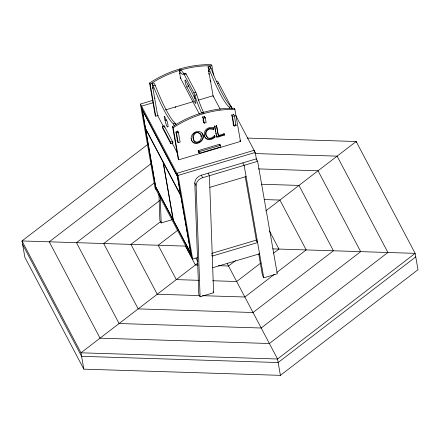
<?xml version="1.0" encoding="UTF-8"?>
<svg xmlns="http://www.w3.org/2000/svg" width="440" height="440" viewBox="0 0 440 440"><rect width="100%" height="100%" fill="white"/><g stroke="black" fill="none" stroke-linecap="round" stroke-linejoin="round"><path stroke-width="0.66" d="M220.204 145.69C219.775 145.156 220.391 144.513 219.67 144.265L198.446 150.579C198.11 151.09 198.226 151.894 198.726 152.18M147.708 144.436L22 240.95L24.855 257.296L83.826 369.149L280.396 375.348L418 269.704L415.146 253.358L356.175 141.504L247.242 138.072M150.92 163.746L49.236 241.813L100.04 338.162L269.374 343.508L387.91 252.5L337.111 156.145L254.843 153.549M154.204 182.996L76.478 242.671L119.103 323.527L261.201 328.009L360.674 251.636L318.043 170.786L258.319 168.899M159.671 200.569L103.714 243.529L138.171 308.886L253.033 312.51L333.432 250.778L298.975 185.422L261.371 184.239M160.804 221.469L130.95 244.393L157.239 294.245L199.678 295.587M177.7 230.269L158.191 245.251L176.303 279.609L198.952 280.324M197.549 263.296L80.971 352.803L83.826 369.149M265.744 210.936L356.175 141.504L356.378 142.681M235.532 260.629L228.52 266.013L218.372 265.694M260.535 263.208L236.687 281.512L212.674 280.753M273.537 253.22L278.954 249.062L269.423 230.978M274.17 274.505L244.86 297.011L202.417 295.675M276.887 272.421L306.196 249.92L279.912 200.063L264.165 199.568M415.762 256.883L278.163 362.533L81.587 356.329L22.616 244.475M214.549 135.399L214.753 136.56C211.712 139.722 204.567 140.41 203.929 134.816M213.703 129.399C210.848 126.467 204.353 129.85 205.755 134.272C206.052 136.367 207.74 138.6 210.084 138.188C212.295 139.029 215.127 133.007 215.05 137.115C202.807 147.059 199.436 125.395 213.395 127.644C214.924 131.346 209.33 127.32 207.818 129.938C205.953 131.236 205.573 133.821 206.311 135.856M209.204 71.291L208.874 71.726L213.285 97.004M155.139 98.153L154.6 97.988L152.922 88.374L153.357 87.923M180.213 73.189L179.834 73.711L179.223 70.433L181.148 69.861A31.141 4.747 73.4 0 0 184.448 73.733M183.541 73.892L185.465 73.315A4.076 0.621 73.4 0 1 186.137 73.959L195.778 92.241A4.076 0.621 73.4 0 1 196.774 94.76A31.141 4.747 73.4 0 0 203.561 112.365L201.63 112.937A31.141 4.747 73.4 0 1 194.843 95.337A4.076 0.621 73.4 0 0 193.847 92.813L184.206 74.536A4.076 0.621 73.4 0 0 183.541 73.892A31.141 4.747 73.4 0 1 179.223 70.433M152.334 87.258L152.988 88.44L152.086 83.567L154.011 82.995L155.194 85.228A84.502 12.876 73.4 0 0 175.241 123.261L176.127 124.938M208.285 70.604L208.94 71.792L208.038 66.919L209.963 66.341L211.145 68.58A84.502 12.876 73.4 0 0 231.193 106.612L232.078 108.29M184.206 74.536L186.137 73.959M152.086 83.567L153.263 85.805L155.194 85.228M208.038 66.919L209.215 69.157L211.145 68.58M195.135 98.533L185.74 80.652A4.076 0.621 73.4 0 0 185.119 81.62A4.076 0.621 73.4 0 0 186.857 87.059L188.788 86.488A4.076 0.621 73.4 0 1 188.122 84.942M197.879 257.51L192.649 259.067L155.023 187.704L140.421 104.06L152.851 100.359M216.288 81.483L217.597 81.092L232.106 108.609M153.318 102.68L141.543 106.183L156.139 189.827M217.41 83.606L218.719 83.215M193.847 92.813L195.778 92.241M194.843 95.337L196.774 94.76M165.539 109.907L174.631 107.201A0.611 0.369 -9.9 0 0 175.494 106.667M193.457 101.596L175.445 106.959L175.269 107.586M198.138 100.205L213.07 95.761L219.896 108.708A0.611 0.369 -9.9 0 0 220.292 109.203M213.527 75.119L211.893 65.769L211.305 64.653A89.958 70.521 -27.8 0 0 149.567 83.022L155.161 115.071L155.749 116.188L158.373 115.407M173.234 142.945L170.803 143.671L162.547 128.013L162.267 126.407L164.164 125.785L172.453 141.493L172.733 143.094M153.263 85.805A84.502 12.876 73.4 0 0 173.316 123.833L175.241 123.261M209.215 69.157A84.502 12.876 73.4 0 0 229.268 107.184L231.193 106.612M202.483 116.705L203.368 118.382L205.299 117.805L206.14 122.612L204.21 123.189L202.939 120.78M178.073 132.704C178.783 130.202 174.526 131.511 176.512 133.117L178.442 132.539L180.12 142.153L178.189 142.731L177.012 140.492M231.578 114.785L232.463 116.463L234.394 115.891L236.071 125.505L234.141 126.082L232.964 123.844M214.907 126.429L216.656 125.906L218.345 135.559L224.224 133.804L224.455 135.097L216.816 137.374L214.61 125.868L215.622 131.665M162.267 126.407L170.522 142.065L172.953 141.345M224.455 135.097L224.158 134.541L216.519 136.812L216.299 135.526M198.418 150.524L199.034 151.696L220.259 145.382L220.539 146.982L199.315 153.302L198.138 151.063M178.745 159.814L240.488 141.438L234.894 109.389L234.306 108.273A89.958 70.521 -27.8 0 0 172.562 126.643L178.156 158.691L178.745 159.814L173.151 127.765L172.562 126.643M140.421 104.06L178.046 175.417L255.222 152.455L256.575 160.21M208.109 173.217L209.402 175.676L213.604 292.76L200.096 296.78L198.798 294.316L194.81 183.035A7.986 6.259 -27.8 0 1 201.355 175.225L256.339 158.862L257.637 161.321L277.272 273.812L263.764 277.832L262.466 275.369L258.704 253.814M200.096 296.78L196.108 185.493A7.986 6.259 -27.8 0 1 202.653 177.689L257.637 161.321M209.825 187.352L246.092 176.561M158.939 194.392L159.88 220.495L161.172 222.959L172.106 219.703M211.613 253.418L256.74 239.993M212.707 267.74L259.572 253.798M181.06 78.656L180.62 78.447L179.779 73.639M210.997 81.543L209.963 80.223M272.828 248.864L415.146 253.358L277.547 359.007L80.971 352.803L22 240.95L185.427 246.109L195.371 264.968L198.077 265.056M203.957 122.293L203.615 122.067L202.802 117.084L204.556 116.496L204.919 117.887M233.893 125.186L233.552 124.96L231.875 115.258L233.36 114.565L233.805 114.774M177.941 141.834L177.601 141.609L175.923 131.995M194.596 141.053L195.272 141.378M207.554 137.214L206.421 136.109M202.213 133.403C198.143 128.079 188.689 134.404 191.725 140.426M191.934 140.91C195.993 146.278 205.486 139.92 202.433 133.892M194.007 140.558C187.891 128.964 207.504 130.515 199.601 141.108C189.602 146.735 192.72 126.709 200.613 134.415M235.615 115.264L255.222 152.455M233.508 114.213L234.394 115.891M229.268 107.184L229.856 108.301M235.483 124.388L236.071 125.505M239.899 140.322L240.488 141.438M242.836 162.882L244.134 165.341L263.764 277.832M216.656 125.906L216.365 125.345L218.345 135.559M213.268 128.882L213.56 129.442M219.637 144.205L220.259 145.382M179.597 69.031L180.186 70.147M202.593 112.651L203.187 113.768M204.413 116.127L205.299 117.805M214.753 136.56L215.05 137.115M186.857 87.059L195.113 102.724A4.076 0.621 73.4 0 0 195.734 101.755A4.076 0.621 73.4 0 0 193.996 96.311M180.076 77.413L199.447 114.153M256.317 240.119L257.615 242.578L212.284 256.069L211.767 255.085M201.355 175.225L202.653 177.689M177.556 130.862L178.442 132.539M173.316 123.833L174.493 126.071M149.567 83.022L150.156 84.145L155.749 116.188M194.81 183.035L196.108 185.493M163.438 126.544L157.68 115.616L154.6 97.988M172.084 142.94L177.524 153.263M227.26 263.632L277.547 359.007L280.396 375.348M142.076 109.23L177.458 176.336M195.948 257.989L197.863 261.613M213.081 291.775L213.604 292.76M155.612 186.786L190.993 253.897M201.922 132.847C208.087 140.558 192.88 149.039 191.109 138.622M164.307 126.473L164.12 125.857M164.445 127.369L164.346 127.083M200.69 134.695L201.047 136.73M254.337 151.679L254.1 150.326L176.93 173.294L191.527 256.938M234.306 108.273L234.537 109.61M245.185 176.352L256.548 241.439M232.463 116.463L234.141 126.082M223.933 133.249L224.158 134.541M209.963 66.341L210.172 67.535M208.731 73.172L208.956 74.454M215.848 132.952L216.073 134.239M213.202 127.666L213.406 128.838M203.368 118.382L204.21 123.189M199.034 151.696L199.315 153.302M198.198 150.469L198.385 151.536M176.512 133.117L178.189 142.731M178.046 175.417L192.649 259.067M170.522 142.065L170.803 143.671M160.237 196.856L161.172 222.959M150.156 84.145A89.958 70.521 -27.8 0 1 211.893 65.769M173.151 127.765A89.958 70.521 -27.8 0 1 234.894 109.389M185.465 73.315A31.141 4.747 73.4 0 1 185.02 73.728M168.075 126.313C167.052 129.987 164.5 118.404 164.312 117.469A3.053 0.468 73.4 0 1 164.78 116.743A3.053 0.468 73.4 0 1 166.084 120.824A3.053 0.468 73.4 0 1 166.546 120.098A3.053 0.468 73.4 0 1 167.849 124.179L168.075 126.313M177.397 176.435L142.246 109.775L145.492 128.359L180.642 195.024L177.397 176.435M163.059 162.107L145.607 129.003L155.672 186.687L173.129 219.797L163.059 162.107M180.752 195.663L163.295 162.558L173.365 220.242L190.823 253.352L180.752 195.663"/></g></svg>
